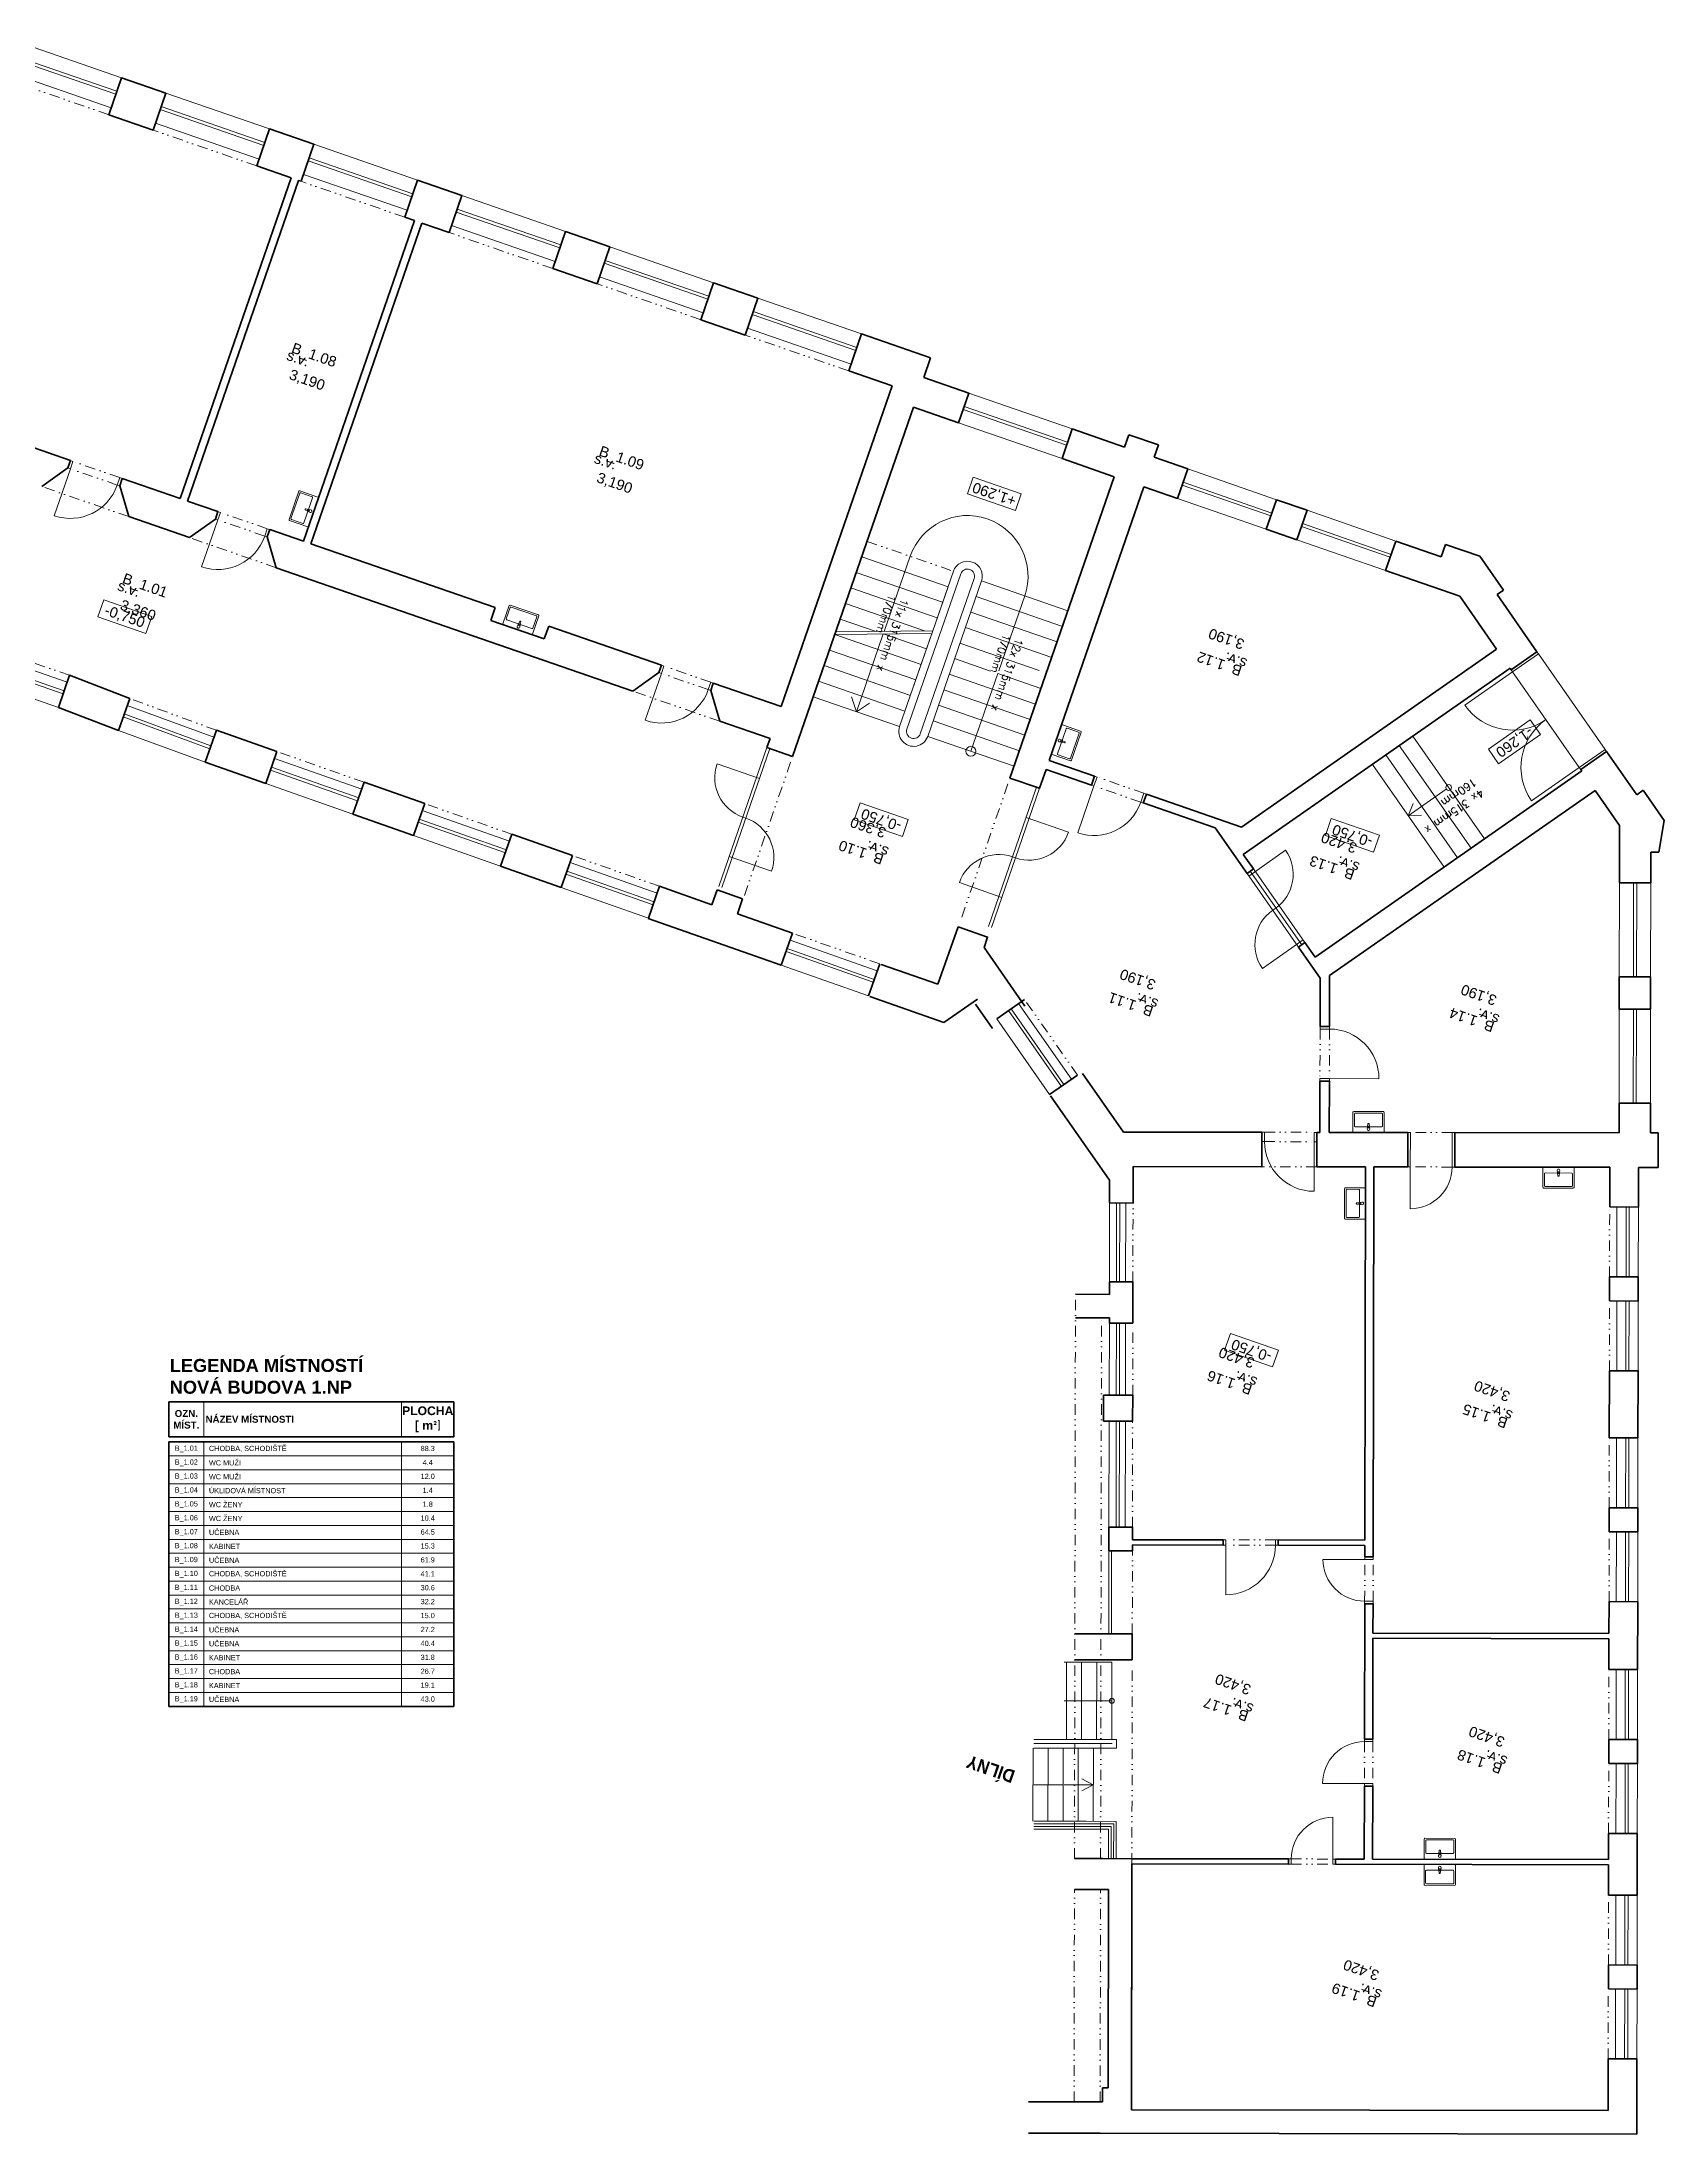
# Model space of a CAD drawing. Header units: millimetres. Extents: x 89194 to 559352, y -753138 to -204019.
# Drawn here: x 362553 to 393627, y -441238 to -401157 of the extents above; entities that cross this region are included whole.
import ezdxf

# ---------------------------------------------------------------- set-up
doc = ezdxf.new("R2010")
doc.units = ezdxf.units.MM
doc.header["$LTSCALE"] = 400
doc.linetypes.add('DIVIDE', pattern=[1.25, 0.5, -0.25, 0, -0.25, 0, -0.25])
doc.linetypes.add('ČÁRKOVANÁ', pattern=[0.75, 0.5, -0.25])
for name, color, linetype, lineweight in [('RG_dveře', 3, 'Continuous', 9), ('RG_koty', 7, 'Continuous', 9), ('RG_okna', 3, 'Continuous', 9), ('RG_popisy', 11, 'Continuous', 9), ('RG_schodiště', 94, 'Continuous', 9), ('RG_tabulky', 7, 'Continuous', 5), ('RG_tabulky tlustá', 7, 'Continuous', 40), ('RG_zařízováky', 4, 'Continuous', 9), ('RG_zdivo stávající', 30, 'Continuous', 50), ('RG_čerch 2', 6, 'DIVIDE', 9)]:
    doc.layers.add(name, color=color, linetype=linetype, lineweight=lineweight)
doc.styles.add('Arial 100', font='Arial.ttf', dxfattribs={"height": 100})
doc.styles.add('Arial 250', font='Arial Bold.ttf', dxfattribs={"height": 250})
doc.styles.add('Arial 350', font='Arial Bold.ttf', dxfattribs={"height": 350})
doc.styles.get("Standard").update_dxf_attribs({"font": 'romans.shx', "height": 100})

# ---------------------------------------------------------------- blocks, each defined once
blk = doc.blocks.new('*U65')
blk.add_line((600, -323), (600, -1273))
for points in [[(-400, -173), (-350, -173), (-350, -323), (-400, -323)], [(650, -173), (600, -173), (600, -323), (650, -323)]]:
    blk.add_lwpolyline(points)
blk.add_arc((600, -323), 950, 180, 270)
at = {"layer": 'RG_zdivo stávající'}
for p, q in [((-400, -173), (-400, -323)), ((650, -173), (650, -323))]:
    blk.add_line(p, q, dxfattribs=at)
at = {"layer": 'RG_čerch 2'}
for p, q in [((-350, -173), (600, -173)), ((-350, -323), (600, -323))]:
    blk.add_line(p, q, dxfattribs=at)
blk = doc.blocks.new('1800_2030_1050')
at = {"layer": 'RG_okna'}
for points in [[(118088, 2964), (119858, 2964)], [(118088, 2689), (119858, 2689)], [(118088, 2629), (119858, 2629)], [(118088, 2454), (119858, 2454)]]:
    blk.add_lwpolyline(points, dxfattribs=at)
at = {"layer": 'RG_zdivo stávající'}
for points in [[(118088, 2314), (118088, 2964)], [(119858, 2964), (119858, 2314)]]:
    blk.add_lwpolyline(points, dxfattribs=at)
at = {"layer": 'RG_čerch 2'}
blk.add_lwpolyline([(118088, 2314), (119858, 2314)], dxfattribs=at)
blk = doc.blocks.new('2100_2070_920')
at = {"layer": 'RG_okna'}
for points in [[(117898, -7976), (119998, -7976)], [(117898, -8251), (119998, -8251)], [(117898, -8311), (119998, -8311)], [(117898, -8586), (119998, -8586)]]:
    blk.add_lwpolyline(points, dxfattribs=at)
at = {"layer": 'RG_zdivo stávající'}
for points in [[(117898, -8586), (117898, -7836)], [(119998, -7836), (119998, -8586)]]:
    blk.add_lwpolyline(points, dxfattribs=at)
at = {"layer": 'RG_čerch 2'}
blk.add_lwpolyline([(117898, -7836), (119998, -7836)], dxfattribs=at)
blk = doc.blocks.new('umyv_16')
at = {"layer": 'RG_zařízováky', "linetype": 'Continuous', "lineweight": 20}
for p, q in [((303632, -112272), (303632, -112842)), ((304017, -112257), (303647, -112257)), ((303692, -112532), (303734, -112536)), ((303734, -112578), (303692, -112582)), ((303732, -112544), (303717, -112544)), ((303717, -112544), (303717, -112571)), ((303717, -112571), (303732, -112571)), ((303742, -112302), (303742, -112812)), ((303743, -112540), (303796, -112546)), ((303796, -112568), (303743, -112575)), ((303987, -112287), (303757, -112287)), ((304002, -112812), (304002, -112302)), ((304032, -112842), (304032, -112272)), ((303647, -112857), (304017, -112857)), ((303757, -112827), (303987, -112827))]:
    blk.add_line(p, q, dxfattribs=at)
at = {"layer": 'RG_zařízováky', "linetype": 'Continuous', "lineweight": 20, "extrusion": (0, 0, -1)}
for centre, major_axis, start_param, end_param in [((303647, -112272), (10.6, 10.6), 3.926991, 5.497787), ((303692, -112557), (17.7, 17.7), 2.356194, 5.497787), ((303732, -112557), (-9.62, 9.62), 0.785398, 3.926991), ((303732, -112557), (-14.9, 14.9), 0.875625, 1.35736), ((303732, -112557), (-14.9, 14.9), 3.355029, 3.836764), ((303757, -112302), (10.6, 10.6), 3.926991, 5.497787), ((303732, -112557), (-14.9, 14.9), 1.35736, 3.355029), ((303795, -112557), (-7.91, 7.91), 0.909996, 3.802393), ((303987, -112302), (-10.6, 10.6), 0.785398, 2.356194), ((304017, -112272), (-10.6, 10.6), 0.785398, 2.356194), ((303647, -112842), (-10.6, 10.6), 3.926991, 5.497787), ((303757, -112812), (-10.6, 10.6), 3.926991, 5.497787), ((303987, -112812), (10.6, 10.6), 0.785398, 2.356194), ((304017, -112842), (10.6, 10.6), 0.785398, 2.356194)]:
    blk.add_ellipse(centre, major_axis=major_axis, ratio=1, start_param=start_param, end_param=end_param, dxfattribs=at)
blk = doc.blocks.new('*U60')
blk.add_line((600, -323), (600, -1273))
for points in [[(-400, -143), (-350, -143), (-350, -323), (-400, -323)], [(650, -143), (600, -143), (600, -323), (650, -323)]]:
    blk.add_lwpolyline(points)
blk.add_arc((600, -323), 950, 180, 270)
at = {"layer": 'RG_zdivo stávající'}
for p, q in [((-400, -143), (-400, -323)), ((650, -143), (650, -323))]:
    blk.add_line(p, q, dxfattribs=at)
at = {"layer": 'RG_čerch 2'}
for p, q in [((-350, -143), (600, -143)), ((-350, -323), (600, -323))]:
    blk.add_line(p, q, dxfattribs=at)
blk = doc.blocks.new('*U55')
blk.add_line((-350, -143), (-350, 807))
for points in [[(-400, -323), (-350, -323), (-350, -143), (-400, -143)], [(650, -323), (600, -323), (600, -143), (650, -143)]]:
    blk.add_lwpolyline(points)
blk.add_arc((-350, -143), 950, 0, 90)
at = {"layer": 'RG_zdivo stávající'}
for p, q in [((-400, -323), (-400, -143)), ((650, -323), (650, -143))]:
    blk.add_line(p, q, dxfattribs=at)
at = {"layer": 'RG_čerch 2'}
for p, q in [((600, -143), (-350, -143)), ((600, -323), (-350, -323))]:
    blk.add_line(p, q, dxfattribs=at)
blk = doc.blocks.new('*U56')
blk.add_line((600, -143), (600, 807))
for points in [[(-400, -323), (-350, -323), (-350, -143), (-400, -143)], [(650, -323), (600, -323), (600, -143), (650, -143)]]:
    blk.add_lwpolyline(points)
blk.add_arc((600, -143), 950, 90, 180)
at = {"layer": 'RG_zdivo stávající'}
for p, q in [((-400, -323), (-400, -143)), ((650, -323), (650, -143))]:
    blk.add_line(p, q, dxfattribs=at)
at = {"layer": 'RG_čerch 2'}
for p, q in [((-350, -143), (600, -143)), ((-350, -323), (600, -323))]:
    blk.add_line(p, q, dxfattribs=at)
blk = doc.blocks.new('*U57')
blk.add_line((-350, -143), (-350, 807))
for points in [[(-400, -243), (-350, -243), (-350, -143), (-400, -143)], [(650, -243), (600, -243), (600, -143), (650, -143)]]:
    blk.add_lwpolyline(points)
blk.add_arc((-350, -143), 950, 0, 90)
at = {"layer": 'RG_zdivo stávající'}
for p, q in [((-400, -243), (-400, -143)), ((650, -243), (650, -143))]:
    blk.add_line(p, q, dxfattribs=at)
at = {"layer": 'RG_čerch 2'}
for p, q in [((600, -143), (-350, -143)), ((600, -243), (-350, -243))]:
    blk.add_line(p, q, dxfattribs=at)
blk = doc.blocks.new('*U58')
blk.add_line((-200, -143), (-200, 657))
for points in [[(-250, -803), (-200, -803), (-200, -143), (-250, -143)], [(650, -803), (600, -803), (600, -143), (650, -143)]]:
    blk.add_lwpolyline(points)
blk.add_arc((-200, -143), 800, 0, 90)
at = {"layer": 'RG_zdivo stávající'}
for p, q in [((-250, -803), (-250, -143)), ((650, -803), (650, -143))]:
    blk.add_line(p, q, dxfattribs=at)
at = {"layer": 'RG_čerch 2'}
for p, q in [((600, -143), (-200, -143)), ((600, -803), (-200, -803))]:
    blk.add_line(p, q, dxfattribs=at)
blk = doc.blocks.new('*U59')
blk.add_line((600, -303), (600, -1103))
for points in [[(-250, -143), (-200, -143), (-200, -303), (-250, -303)], [(650, -143), (600, -143), (600, -303), (650, -303)]]:
    blk.add_lwpolyline(points)
blk.add_arc((600, -303), 800, 180, 270)
at = {"layer": 'RG_zdivo stávající'}
for p, q in [((-250, -143), (-250, -303)), ((650, -143), (650, -303))]:
    blk.add_line(p, q, dxfattribs=at)
at = {"layer": 'RG_čerch 2'}
for p, q in [((-200, -143), (600, -143)), ((-200, -303), (600, -303))]:
    blk.add_line(p, q, dxfattribs=at)
blk = doc.blocks.new('*U53')
blk.add_line((-200, -303), (-200, -1103))
for points in [[(-250, -143), (-200, -143), (-200, -303), (-250, -303)], [(650, -143), (600, -143), (600, -303), (650, -303)]]:
    blk.add_lwpolyline(points)
blk.add_arc((-200, -303), 800, 270, 0)
at = {"layer": 'RG_zdivo stávající'}
for p, q in [((-250, -143), (-250, -303)), ((650, -143), (650, -303))]:
    blk.add_line(p, q, dxfattribs=at)
at = {"layer": 'RG_čerch 2'}
for p, q in [((600, -143), (-200, -143)), ((600, -303), (-200, -303))]:
    blk.add_line(p, q, dxfattribs=at)
blk = doc.blocks.new('*U54')
blk.add_line((450, -243), (450, -1043))
for points in [[(-400, -143), (-350, -143), (-350, -243), (-400, -243)], [(500, -143), (450, -143), (450, -243), (500, -243)]]:
    blk.add_lwpolyline(points)
blk.add_arc((450, -243), 800, 180, 270)
at = {"layer": 'RG_zdivo stávající'}
for p, q in [((-400, -143), (-400, -243)), ((500, -143), (500, -243))]:
    blk.add_line(p, q, dxfattribs=at)
at = {"layer": 'RG_čerch 2'}
for p, q in [((-350, -143), (450, -143)), ((-350, -243), (450, -243))]:
    blk.add_line(p, q, dxfattribs=at)

msp = doc.modelspace()

# ---------------------------------------------------------------- linework, layer by layer
at = {"layer": 'RG_dveře', "ltscale": 0.1}
for points in [[(375519.1, -417340), (376441.8, -414675.2)], [(375575.8, -417359.7), (376498.5, -414694.9)], [(380684.1, -418101.9), (381606.8, -415437.1)], [(380740.8, -418121.5), (381663.5, -415456.8)]]:
    msp.add_lwpolyline(points, dxfattribs=at)
at = {"layer": 'RG_koty'}
for points in [[(381314.3, -409813.4), (380392.6, -409494.3), (380280.4, -409818.3), (381202.1, -410137.5)], [(363625.4, -412171.5), (364547.1, -412490.7), (364659.3, -412166.7), (363737.6, -411847.5)], [(391059.9, -414146.2), (390260, -414704.3), (390456.2, -414985.5), (391256.1, -414427.4)], [(379148, -416053.1), (378226.3, -415733.9), (378114.1, -416057.9), (379035.8, -416377.1)], [(388173.3, -416354.8), (387251.6, -416035.7), (387139.4, -416359.7), (388061.1, -416678.8)], [(386239.9, -426217.5), (385318.2, -425898.4), (385206, -426222.4), (386127.7, -426541.6)]]:
    msp.add_lwpolyline(points, close=True, dxfattribs=at)
at = {"layer": 'RG_okna'}
for p, q in [((390724.4, -413226.9), (389810, -413864.9)), ((392000.4, -415055.8), (391085.9, -415693.8))]:
    msp.add_line(p, q, dxfattribs=at)
for points in [[(382290.4, -408573), (380305.9, -407885.9)], [(382182.4, -408884.8), (380198, -408197.7)], [(382202, -408828.1), (380217.6, -408141)], [(382094, -409139.9), (380109.6, -408452.8)], [(386114.1, -410182.7), (384413.2, -409593.7)], [(386202.5, -409927.5), (384501.6, -409338.6)], [(386006.2, -410494.5), (384305.2, -409905.6)], [(386094.5, -410239.4), (384393.6, -409650.4)], [(388400.9, -410974.5), (386700, -410385.5)], [(388489.3, -410719.3), (386788.4, -410130.4)], [(388293, -411286.3), (386592, -410697.4)], [(388381.3, -411031.2), (386680.4, -410442.2)], [(391190.5, -412840.8), (391219.1, -412881.8), (390724.4, -413226.9), (390695.8, -413185.9)], [(392000.4, -415055.8), (390724.4, -413226.9)], [(391219.1, -412881.8), (392495, -414710.7)], [(365850.5, -414476.5), (364190.2, -413867.9)], [(365681.1, -414957.6), (364020.8, -414348.9)], [(365772.5, -414698.2), (364112.2, -414089.5)], [(365792.4, -414641.6), (364132.1, -414032.9)], [(392523.7, -414751.7), (392495, -414710.7), (392000.4, -415055.8), (392029, -415096.8)], [(376298.9, -415271.3), (375486.3, -414989.9)], [(375980.5, -416007.6), (376037.2, -416027.3)], [(381407.2, -416013.6), (382219.9, -416294.9)], [(375718.7, -416763.6), (376531.4, -417045)], [(381202.2, -416789.2), (381145.5, -416769.5)], [(385671.6, -417136.3), (386376.4, -416643.5)], [(386622.8, -418496.8), (385637.2, -417087.1)], [(386684.3, -418453.8), (385698.7, -417044.2)], [(385760.1, -417001.2), (386745.7, -418410.8)], [(380940.4, -417545.1), (380127.8, -417263.7)], [(392768.7, -419066.5), (392771.8, -417266.5)], [(393038.7, -419067), (393041.8, -417267)], [(393098.7, -419067.1), (393101.8, -417267.1)], [(393368.7, -419067.6), (393371.8, -417267.6)], [(386179.2, -417757.6), (386130, -417792)], [(386711.4, -418361.6), (385932.8, -418906)], [(392764.6, -421486.5), (392767.7, -419686.5)], [(393034.6, -421487), (393037.7, -419687)], [(393094.6, -421487.1), (393097.7, -419687.1)], [(393364.6, -421487.5), (393367.7, -419687.6)], [(383001.6, -424910.3), (383004.2, -423400.3)], [(383137.2, -424910.5), (383139.8, -423400.5)], [(383197.2, -424910.6), (383199.8, -423400.6)], [(383311.6, -424910.8), (383314.2, -423400.8)], [(392721.8, -424817), (392724.1, -423477)], [(392896.8, -424817.3), (392899.1, -423477.3)], [(392956.8, -424817.4), (392959.1, -423477.4)], [(393131.8, -424817.7), (393134.1, -423477.7)], [(392718.7, -426617), (392721, -425277)], [(392893.7, -426617.3), (392896, -425277.3)], [(392953.7, -426617.4), (392956, -425277.4)], [(393128.7, -426617.7), (393131, -425277.7)], [(382997.9, -427080.3), (383000.3, -425700.3)], [(383133.5, -427080.5), (383135.8, -425700.5)], [(383193.5, -427080.6), (383195.8, -425700.6)], [(383307.9, -427080.8), (383310.3, -425700.8)], [(382993.6, -429610.3), (382997.1, -427580.3)], [(383129.1, -429610.5), (383132.6, -427580.5)], [(383189.1, -429610.6), (383192.6, -427580.6)], [(383303.6, -429610.8), (383307.1, -427580.8)], [(392714.2, -429236.9), (392716.5, -427896.9)], [(392889.2, -429237.2), (392891.5, -427897.3)], [(392949.2, -429237.4), (392951.5, -427897.4)], [(393124.2, -429237.7), (393126.5, -427897.7)], [(392711.1, -431036.9), (392713.4, -429696.9)], [(392886.1, -431037.2), (392888.4, -429697.2)], [(392946.1, -431037.3), (392948.4, -429697.4)], [(393121.1, -431037.6), (393123.4, -429697.7)], [(392706.6, -433676.9), (392708.9, -432336.9)], [(392881.6, -433677.2), (392883.9, -432337.2)], [(392941.6, -433677.3), (392943.9, -432337.3)], [(393116.6, -433677.6), (393118.9, -432337.6)], [(392703.5, -435476.9), (392705.8, -434136.9)], [(392878.5, -435477.2), (392880.8, -434137.2)], [(392938.5, -435477.3), (392940.8, -434137.3)], [(393113.5, -435477.6), (393115.8, -434137.6)], [(392699.2, -437996.9), (392701.5, -436656.9)], [(392874.2, -437997.2), (392876.5, -436657.2)], [(392934.2, -437997.3), (392936.5, -436657.3)], [(393109.2, -437997.6), (393111.5, -436657.6)], [(392696.1, -439796.9), (392698.4, -438456.9)], [(392871.1, -439797.2), (392873.4, -438457.2)], [(392931.1, -439797.3), (392933.4, -438457.3)], [(393106.1, -439797.6), (393108.4, -438457.6)]]:
    msp.add_lwpolyline(points, dxfattribs=at)
for centre, radius, start, end in [((390724.4, -413226.9), 1115, 214.90161, 304.90161), ((392000.4, -415055.8), 1115, 124.90157, 214.90157), ((376242.2, -415251.7), 800, 160.90159, 250.90159), ((375775.4, -416783.2), 800, 340.90159, 70.90159), ((381463.9, -416033.2), 800, 250.90159, 340.90159), ((380883.7, -417525.5), 800, 70.90159, 160.90159), ((385720.8, -417101.9), 800, 304.9607, 34.9607), ((386588.4, -418447.6), 800, 124.9607, 214.9607)]:
    msp.add_arc(centre, radius, start, end, dxfattribs=at)
at = {"layer": 'RG_schodiště'}
for p, q in [((378155.9, -413988.3), (378059.9, -413705.4)), ((378155.9, -413988.3), (378406.4, -413825.4)), ((388296.4, -414817.2), (389669.6, -416785.5)), ((388554.7, -414637), (389927.9, -416605.3)), ((388813.1, -414456.8), (390186.3, -416425.1)), ((388038, -414997.5), (389411.2, -416965.8)), ((389454.7, -415472.3), (388724.6, -415981.6)), ((388724.6, -415981.6), (388823, -415747.1)), ((388724.6, -415981.6), (388978.7, -415970.3)), ((382990.1, -431653.5), (382992.8, -430060.3)), ((383040.1, -431653.6), (383042.8, -430060.3)), ((383047.9, -432196.6), (382136.1, -432195.1)), ((382178.3, -433677.9), (382180.8, -432195.1)), ((382467.3, -433678.4), (382469.9, -432195.6)), ((382756.3, -433678.9), (382758.9, -432196.1)), ((383045.3, -433679.4), (383047.9, -432196.6)), ((383046.6, -432938), (382134.9, -432936.4)), ((381536.3, -435243.1), (381538.7, -433843.1)), ((381555.3, -433843.1), (382558.3, -433844.8)), ((382475.9, -433753.5), (381555.5, -433751.9)), ((381555.6, -433676.8), (382558.6, -433678.5)), ((381825.3, -435243.6), (381827.7, -433843.6)), ((382114.3, -435244.1), (382116.7, -433844.1)), ((382114.3, -435244.1), (382116.7, -433844.1)), ((382133.3, -433844.1), (383136.3, -433845.8)), ((383053.9, -433754.5), (382133.5, -433752.9)), ((382133.6, -433677.8), (383136.6, -433679.5)), ((382403.3, -435244.6), (382405.7, -433844.6)), ((382692.3, -435245.1), (382694.7, -433845.1)), ((383136.3, -433845.8), (383136.6, -433679.5)), ((382693.5, -434545.1), (382473, -434429.3)), ((381554.1, -434543.1), (382115.5, -434544.1)), ((382132.1, -434544.1), (382693.5, -434545.1)), ((382693.5, -434545.1), (382472.6, -434660)), ((381552.9, -435243.1), (382555.9, -435244.8)), ((382130.9, -435244.1), (383133.9, -435245.8)), ((383132.7, -435960.5), (383133.9, -435245.8)), ((382405.6, -435394.6), (381552.6, -435393.1)), ((382455.7, -435344.7), (381552.7, -435343.1)), ((382505.8, -435294.7), (381552.8, -435293.1)), ((383033.7, -435345.6), (382130.7, -435344.1)), ((382983.6, -435395.6), (382130.7, -435394.1)), ((383083.8, -435295.7), (382130.8, -435294.1)), ((382982.7, -435960.2), (382983.6, -435395.6)), ((383032.7, -435960.3), (383033.7, -435345.6)), ((383082.7, -435960.4), (383083.8, -435295.7))]:
    msp.add_line(p, q, dxfattribs=at)
for points in [[(380881, -413208.8), (381378.9, -411770.7, 1), (379186.6, -411011.7), (378688.7, -412449.8)], [(379601.2, -412488.6), (378982.8, -414274.6, 1), (379521.4, -414461.1), (380552.1, -411484.5, 1), (380013.4, -411298), (379618.6, -412438.4)]]:
    msp.add_lwpolyline(points, format="xyb", dxfattribs=at)
msp.add_lwpolyline([(378982.8, -414274.6), (377329.1, -413702), (378256.7, -411023), (379910.4, -411595.6)], close=True, dxfattribs=at)
for points in [[(378256.7, -411023), (379910.4, -411595.6)], [(378050.6, -411618.4), (379704.2, -412190.9)], [(378153.6, -411320.7), (379807.3, -411893.3)], [(380552.1, -411484.5), (382205.7, -412057)], [(377947.5, -411916), (379461.7, -412440.3)], [(380449, -411782.1), (382102.7, -412354.7)], [(377844.4, -412213.7), (378531.8, -412451.7)], [(380242.9, -412377.4), (381896.5, -412950)], [(380345.9, -412079.8), (381999.6, -412652.4)], [(377638.3, -412809), (379292, -413381.6)], [(379601.2, -412488.6), (377741.4, -412511.3)], [(377741.4, -412511.3), (379395, -413083.9)], [(379618.6, -412438.4), (377758.7, -412461.1)], [(378671.3, -412500), (378155.9, -413988.3)], [(378671.3, -412500), (379498.1, -412786.3)], [(380139.8, -412675.1), (381654, -413199.4)], [(377535.2, -413106.7), (379188.9, -413679.3)], [(380036.7, -412972.8), (380724.1, -413210.8)], [(377432.2, -413404.3), (379085.8, -413976.9)], [(379830.6, -413568.1), (381484.3, -414140.7)], [(379933.7, -413270.4), (381587.3, -413843)], [(380348.2, -414747.4), (380863.6, -413259.1)], [(380863.6, -413259.1), (381690.4, -413545.3)], [(379727.5, -413865.7), (381381.2, -414438.3)], [(379624.5, -414163.4), (381278.1, -414736)], [(379521.4, -414461.1), (381175.1, -415033.7)]]:
    msp.add_lwpolyline(points, dxfattribs=at)
msp.add_lwpolyline([(380410.3, -411435.4, 1), (380155.2, -411347), (379124.5, -414323.7, 1), (379379.7, -414412)], format="xyb", close=True, dxfattribs=at)
for centre, radius in [((380348.2, -414747.4), 94.7), ((389499.7, -415440.9), 54.9), ((383046.6, -432938), 47.1)]:
    msp.add_circle(centre, radius, dxfattribs=at)
at = {"layer": 'RG_tabulky'}
for p, q in [((365653.4, -427211.2), (365653.4, -427877.8)), ((369444.5, -427211.2), (369444.5, -427877.8)), ((365653.4, -427977.8), (365653.4, -433044)), ((369444.5, -427977.8), (369444.5, -433044)), ((364986.8, -428244.4), (370444.5, -428244.4)), ((364986.8, -428511.1), (370444.5, -428511.1)), ((364986.8, -428777.7), (370444.5, -428777.7)), ((364986.8, -429044.4), (370444.5, -429044.4)), ((364986.8, -429311), (370444.5, -429311)), ((364986.8, -429577.6), (370444.5, -429577.6)), ((364986.8, -429844.3), (370444.5, -429844.3)), ((364986.8, -430110.9), (370444.5, -430110.9)), ((364986.8, -430377.6), (370444.5, -430377.6)), ((364986.8, -430644.2), (370444.5, -430644.2)), ((364986.8, -430910.8), (370444.5, -430910.8)), ((364986.8, -431177.5), (370444.5, -431177.5)), ((364986.8, -431444.1), (370444.5, -431444.1)), ((364986.8, -431710.8), (370444.5, -431710.8)), ((364986.8, -431977.4), (370444.5, -431977.4)), ((364986.8, -432244), (370444.5, -432244)), ((364986.8, -432510.7), (370444.5, -432510.7)), ((364986.8, -432777.3), (370444.5, -432777.3))]:
    msp.add_line(p, q, dxfattribs=at)
at = {"layer": 'RG_tabulky tlustá'}
for p, q in [((364986.8, -427211.2), (364986.8, -427877.8)), ((364986.8, -427211.2), (370444.5, -427211.2)), ((364986.8, -427877.8), (370444.5, -427877.8)), ((364986.8, -427977.8), (364986.8, -433044)), ((364986.8, -427977.8), (370444.5, -427977.8)), ((364986.8, -433044), (370444.5, -433044))]:
    msp.add_line(p, q, dxfattribs=at)
for points in [[(370444.5, -427877.8), (370444.5, -427211.2)], [(370444.5, -427977.8), (370444.5, -433044)]]:
    msp.add_lwpolyline(points, dxfattribs=at)
at = {"layer": 'RG_zdivo stávající'}
for p, q in [((364079.6, -401844.2), (364930.1, -402138.7)), ((363834.2, -402552.9), (364684.7, -402847.4)), ((366914.5, -402825.8), (367764.9, -403120.2)), ((366669.1, -403534.5), (367330.5, -403763.5)), ((367330.5, -403763.5), (365203.8, -409905.7)), ((367472.3, -403812.6), (365345.5, -409954.8)), ((367472.3, -403812.6), (367519.5, -403828.9)), ((369749.3, -403807.3), (370599.8, -404101.8)), ((369692.9, -404581.5), (367566.2, -410723.7)), ((369834.7, -404630.6), (367707.9, -410772.8)), ((369503.9, -404516.1), (369692.9, -404581.5)), ((369834.7, -404630.6), (370354.4, -404810.5)), ((372584.2, -404788.9), (373434.7, -405083.4)), ((372338.8, -405497.6), (373189.3, -405792.1)), ((375419.1, -405770.5), (376269.6, -406065)), ((375173.7, -406479.2), (376024.2, -406773.7)), ((378254, -406752.1), (379576.9, -407210.1)), ((379576.9, -407210.1), (379446, -407588.1)), ((378008.6, -407460.8), (378840.1, -407748.7)), ((379446, -407588.1), (380305.9, -407885.9)), ((378840.1, -407748.7), (376713.4, -413890.9)), ((379249.7, -408155.1), (376933.2, -414845.4)), ((379249.7, -408155.1), (380109.6, -408452.8)), ((361538.3, -408636.6), (363101.3, -409177.7)), ((382290.4, -408573), (383292, -408919.8)), ((383373.8, -408683.5), (383292, -408919.8)), ((383373.8, -408683.5), (383940.8, -408879.9)), ((382094, -409139.9), (383095.7, -409486.8)), ((383940.8, -408879.9), (383859, -409116.1)), ((383859, -409116.1), (384501.6, -409338.6)), ((363052.2, -409319.5), (362553.1, -409675.8)), ((364093.5, -409521.3), (365203.8, -409905.7)), ((383095.7, -409486.8), (381096.6, -415260.4)), ((364044.4, -409663), (364216.3, -410251.7)), ((365345.5, -409954.8), (365926.7, -410156)), ((383662.7, -409683.1), (381848.4, -414922.9)), ((383662.7, -409683.1), (384305.2, -409905.6)), ((386202.5, -409927.5), (386788.4, -410130.4)), ((364216.3, -410251.7), (365378.6, -410654.1)), ((365877.6, -410297.8), (365378.6, -410654.1)), ((366869.8, -410641.3), (367041.7, -411230)), ((366918.9, -410499.6), (367566.2, -410723.7)), ((367707.9, -410772.8), (371238.5, -411995.2)), ((386006.2, -410494.5), (386592, -410697.4)), ((388489.3, -410719.3), (389356.6, -411019.6)), ((389438.4, -410783.4), (389356.6, -411019.6)), ((389438.4, -410783.4), (390097.2, -411011.5)), ((390097.2, -411011.5), (390549.4, -411659.7)), ((367041.7, -411230), (373873.7, -413595.6)), ((388293, -411286.3), (389711.8, -411777.6)), ((371238.5, -411995.2), (371153, -412242)), ((389711.8, -411777.6), (390417.3, -412788.9)), ((390549.4, -411659.7), (390426.4, -411745.5)), ((390426.4, -411745.5), (391190.5, -412840.8)), ((372175.7, -412596.1), (371153, -412242)), ((372261.2, -412349.4), (372175.7, -412596.1)), ((372261.2, -412349.4), (374421.9, -413097.5)), ((390417.3, -412788.9), (385530.8, -416197.9)), ((390674.8, -413157.9), (385565.3, -416722.5)), ((391190.5, -412840.8), (390695.8, -413185.9)), ((363085.2, -413292), (364236.7, -413735.8)), ((374372.8, -413239.2), (373873.7, -413595.6)), ((375365, -413582.8), (375536.9, -414171.4)), ((375414.1, -413441), (376713.4, -413890.9)), ((362872.6, -413906.2), (364020.8, -414348.9)), ((365897, -414344.5), (367057.2, -414753.1)), ((375536.9, -414171.4), (376500.7, -414505.2)), ((376500.7, -414505.2), (376441.8, -414675.2)), ((392523.7, -414751.7), (392029, -415096.8)), ((392523.7, -414751.7), (393101.4, -415579.9)), ((365681.1, -414957.6), (366841.3, -415366.2)), ((381789.5, -415093), (381663.5, -415456.8)), ((381789.5, -415093), (382658.9, -415394)), ((381848.4, -414922.9), (382717.8, -415223.9)), ((392050, -415124.8), (386940.6, -418689.5)), ((392029, -415096.8), (392050, -415124.8)), ((368726.7, -415341.1), (369886.8, -415749.7)), ((392305.5, -415495.3), (387218.8, -419044)), ((392305.5, -415495.3), (392773.7, -416166.5)), ((393224.4, -415494.1), (393101.4, -415579.9)), ((393224.4, -415494.1), (393627.5, -416071.7)), ((368510.7, -415954.2), (369670.9, -416362.7)), ((383651.1, -415737.5), (385026.6, -416213.8)), ((371556.3, -416337.6), (372716.5, -416746.2)), ((385026.6, -416213.8), (385637.2, -417087.1)), ((392773.7, -416166.5), (392771.8, -417266.5)), ((393627.5, -416071.7), (393522.8, -416681.8)), ((385565.3, -416722.5), (385760.1, -417001.2)), ((393372.8, -416681.5), (393371.8, -417267.6)), ((393522.8, -416681.8), (393372.8, -416681.5)), ((371340.4, -416950.7), (372500.5, -417359.3)), ((374385.9, -417334.2), (375385.7, -417686.3)), ((375485.4, -417403.4), (375385.7, -417686.3)), ((375975.9, -417576.1), (375876.2, -417859.1)), ((374170, -417947.3), (376716.7, -418844.2)), ((375876.2, -417859.1), (376932.6, -418231.1)), ((380103.8, -418107.4), (379715.1, -419211)), ((386745.7, -418410.8), (386940.6, -418689.5)), ((378630.4, -418829), (379715.1, -419211.1)), ((380599.9, -418504.8), (381379, -419631.7)), ((386622.8, -418496.8), (387038.7, -419091.6)), ((387038.7, -419091.6), (387037.1, -420017.2)), ((392768.7, -419066.5), (392767.7, -419686.5)), ((392768.7, -419066.5), (392767.7, -419686.5)), ((393368.7, -419067.6), (393367.7, -419687.6)), ((393368.7, -419067.6), (393367.7, -419687.6)), ((378414.5, -419442.1), (379829.3, -419940.4)), ((379829.3, -419940.4), (380472.3, -419496.8)), ((380439.1, -419591.1), (380762.1, -420058.2)), ((382488.6, -420917.9), (383273.6, -422040.7)), ((387215.3, -421067.5), (387213.6, -422047.5)), ((381873.9, -421347.7), (383005, -422965.4)), ((392764.6, -421486.5), (392763.6, -422057)), ((393364.6, -421487.5), (393363.6, -422058.1)), ((385923.6, -422045.3), (383273.6, -422040.7)), ((387033.6, -422047.2), (386973.6, -422047.1)), ((388716.6, -422050.1), (387213.6, -422047.5)), ((392763.6, -422057), (389616.6, -422051.6)), ((393513.6, -422058.3), (393363.6, -422058.1)), ((393513.6, -422058.3), (393512.5, -422718.3)), ((383454.2, -423401), (383455.4, -422701)), ((385922.5, -422705.3), (383455.4, -422701)), ((387905.4, -422708.7), (386972.5, -422707.1)), ((387905.4, -422708.7), (387893.1, -429858.7)), ((388065.4, -422709), (388052.6, -430178.9)), ((388715.4, -422710.1), (388065.4, -422709)), ((392585.4, -422716.7), (389615.4, -422711.6)), ((392585.4, -422716.7), (392584.1, -423476.7)), ((393135.4, -422717.7), (393134.1, -423477.7)), ((393512.5, -422718.3), (393135.4, -422717.7)), ((383004.2, -423400.3), (383005, -422965.4)), ((383004.2, -423400.3), (383454.2, -423401)), ((392581.8, -424816.7), (392581, -425276.7)), ((393131.8, -424817.7), (393131, -425277.7)), ((383001.2, -425150.3), (382351.2, -425149.1)), ((383001.2, -425150.3), (383001.6, -424910.3)), ((383001.6, -424910.3), (383451.6, -424911)), ((383450.3, -425701), (383451.6, -424911)), ((383000.5, -425600.3), (382350.5, -425599.1)), ((383000.3, -425700.3), (383000.5, -425600.3)), ((383450.3, -425701), (383000.3, -425700.3)), ((392578.7, -426616.7), (392576.5, -427896.7)), ((393128.7, -426617.7), (393126.5, -427897.7)), ((382889.5, -427580.1), (382890.3, -427080.1)), ((383447.9, -427081), (382890.3, -427080.1)), ((383447.1, -427581), (383447.9, -427081)), ((383447.1, -427581), (382889.5, -427580.1)), ((392574.2, -429236.7), (392573.4, -429696.7)), ((393124.2, -429237.7), (393123.4, -429697.7)), ((382992.8, -430060.3), (382993.6, -429610.3)), ((383443.6, -429611), (382993.6, -429610.3)), ((383443.2, -429851), (383443.6, -429611)), ((383442.8, -430061), (382992.8, -430060.3)), ((383442.8, -430061), (383443, -429951)), ((385183, -429954), (383443, -429951)), ((387893.1, -429858.7), (386233.1, -429855.8)), ((387893, -429958.7), (387892.6, -430178.7)), ((387891.1, -431078.7), (387886.6, -433668.7)), ((392571.1, -431036.7), (392570.1, -431646.7)), ((393121.1, -431037.6), (393118.9, -432337.6)), ((382340.1, -431652.4), (382882.5, -431653.3)), ((383440.1, -431654.3), (382882.5, -431653.3)), ((383439.2, -432154.3), (383440.1, -431654.3)), ((392570.1, -431646.7), (388050.1, -431638.9)), ((392569.9, -431746.7), (388049.9, -431738.9)), ((392569.9, -431746.7), (392568.9, -432336.7)), ((382881.6, -432153.3), (382339.2, -432152.4)), ((383439.2, -432154.3), (382881.6, -432153.3)), ((392566.6, -433676.7), (392565.8, -434136.7)), ((393116.6, -433677.6), (393115.8, -434137.6)), ((387885.1, -434568.7), (387882.7, -435968.7)), ((388045.1, -434568.9), (388042.7, -435968.9)), ((392563.5, -435476.7), (392562.6, -435976.7)), ((393113.5, -435477.6), (393111.5, -436657.6)), ((382332.7, -435959.1), (382875.1, -435960.1)), ((383432.7, -435961), (382875.1, -435960.1)), ((383424.4, -440771), (383432.5, -436061)), ((383431.6, -436554.3), (383432.5, -436061)), ((386432.7, -435966.2), (383432.7, -435961)), ((392562.5, -436076.7), (387332.5, -436067.7)), ((387882.7, -435968.7), (387332.7, -435967.7)), ((392562.6, -435976.7), (388042.7, -435968.9)), ((392562.2, -436236.7), (392561.5, -436656.7)), ((392562.5, -436076.7), (392562, -436369.9)), ((382874.1, -436553.3), (382331.6, -436552.4)), ((382981.6, -436553.5), (382874.1, -436553.3)), ((382975.1, -440353.5), (382981.6, -436553.5)), ((392559.2, -437996.7), (392558.4, -438456.7)), ((393109.2, -437997.6), (393108.4, -438457.6)), ((383427.9, -438704.3), (383428.7, -438254.3)), ((392556.1, -439796.7), (392554.4, -440786.7)), ((393106.1, -439797.6), (393103.6, -441237.6)), ((382867.1, -440620.1), (382867.5, -440353.3)), ((382975.1, -440353.5), (382867.5, -440353.3)), ((382867.1, -440620.1), (381452.8, -440617.6)), ((392554.4, -440786.7), (383424.4, -440771)), ((382823.6, -441220), (381451.7, -441217.6)), ((393103.6, -441237.6), (382823.6, -441220))]:
    msp.add_line(p, q, dxfattribs=at)
at = {"layer": 'RG_zdivo stávající', "linetype": 'ČÁRKOVANÁ', "ltscale": 0.7}
msp.add_line((383428.7, -438254.3), (383431.6, -436554.3), dxfattribs=at)
at = {"layer": 'RG_zdivo stávající'}
for points in [[(380109.6, -408452.8), (380305.9, -407885.9)], [(382290.4, -408573), (382094, -409139.9)], [(384305.2, -409905.6), (384501.6, -409338.6)], [(386202.5, -409927.5), (386006.2, -410494.5)], [(386592, -410697.4), (386788.4, -410130.4)], [(388489.3, -410719.3), (388293, -411286.3)], [(390674.8, -413157.9), (390695.8, -413185.9)], [(364020.8, -414348.9), (364236.7, -413735.8)], [(365897, -414344.5), (365681.1, -414957.6)], [(376933.2, -414845.4), (376441.8, -414675.2)], [(381096.6, -415260.4), (381663.5, -415456.8)], [(383710, -415567.4), (385530.8, -416197.9)], [(385637.2, -417087.1), (385760.1, -417001.2)], [(375975.9, -417576.1), (375485.4, -417403.4)], [(392771.8, -417266.5), (393371.8, -417267.6)], [(380103.8, -418107.4), (380669.7, -418306.8), (380599.9, -418504.8)], [(380103.8, -418107.4), (380669.7, -418306.8)], [(386622.8, -418496.8), (386745.7, -418410.8)], [(387217.1, -420017.5), (387218.8, -419044)], [(393368.7, -419067.6), (392768.7, -419066.5)], [(392767.7, -419686.5), (393367.7, -419687.6)], [(387035.3, -421067.2), (387033.6, -422047.2)], [(393364.6, -421487.5), (392764.6, -421486.5)], [(385923.6, -422045.3), (385922.5, -422705.3)], [(386973.6, -422047.1), (386972.5, -422707.1)], [(383004.2, -423400.3), (383454.2, -423401)], [(392584.1, -423476.7), (393134.1, -423477.7)], [(393131.8, -424817.7), (392581.8, -424816.7)], [(383451.6, -424911), (383001.6, -424910.3)], [(392581, -425276.7), (393131, -425277.7)], [(393128.7, -426617.7), (392578.7, -426616.7)], [(392576.5, -427896.7), (393126.5, -427897.7)], [(393124.2, -429237.7), (392574.2, -429236.7)], [(385183.2, -429854), (383443.2, -429851)], [(386233, -429955.8), (387893, -429958.7)], [(392573.4, -429696.7), (393123.4, -429697.7)], [(388051.1, -431078.9), (388050.1, -431638.9)], [(393121.1, -431037.6), (392571.1, -431036.7)], [(388046.6, -433668.9), (388049.9, -431738.9)], [(392568.9, -432336.7), (393118.9, -432337.6)], [(393116.6, -433677.6), (392566.6, -433676.7)], [(392565.8, -434136.7), (393115.8, -434137.6)], [(393113.5, -435477.6), (392563.5, -435476.7)], [(386432.5, -436066.2), (383432.5, -436061)], [(392561.5, -436656.7), (393111.5, -436657.6)], [(393109.2, -437997.6), (392559.2, -437996.7)], [(392558.4, -438456.7), (393108.4, -438457.6)], [(393106.1, -439797.6), (392556.1, -439796.7)]]:
    msp.add_lwpolyline(points, dxfattribs=at)
at = {"layer": 'RG_čerch 2'}
for p, q in [((364216.3, -410251.7), (362553.1, -409675.8)), ((367041.7, -411230), (365378.6, -410654.1)), ((375536.9, -414171.4), (373873.7, -413595.6)), ((382332.7, -435959.1), (382351.2, -425149.1)), ((382832.7, -435960), (382850.5, -425600)), ((383440.1, -431654.3), (383442.8, -430061)), ((383432.5, -436054.3), (383439.2, -432154.3)), ((382324.7, -440619.1), (382331.6, -436552.4)), ((382824.7, -440620), (382831.6, -436553.2))]:
    msp.add_line(p, q, dxfattribs=at)
for points in [[(378359.8, -410725.4), (380013.4, -411298)], [(365897, -414344.5), (364236.7, -413735.8)], [(376010.5, -417510.2), (376933.2, -414845.4)], [(380173.9, -417925.2), (381096.6, -415260.4)], [(386972.5, -422707.1), (385922.5, -422705.3)], [(389815.4, -422712), (389615.4, -422711.6)], [(383451.6, -424911), (383454.2, -423401)], [(392581.8, -424816.7), (392584.1, -423476.7)], [(392578.7, -426616.7), (392581, -425276.7)], [(383447.9, -427081), (383450.3, -425701)], [(383443.6, -429611), (383447.1, -427581)], [(392574.2, -429236.7), (392576.5, -427896.7)], [(392571.1, -431036.7), (392573.4, -429696.7)], [(392566.6, -433676.7), (392568.9, -432336.7)], [(392563.5, -435476.7), (392565.8, -434136.7)], [(392559.2, -437996.7), (392561.5, -436656.7)], [(392556.1, -439796.7), (392558.4, -438456.7)]]:
    msp.add_lwpolyline(points, dxfattribs=at)

# ---------------------------------------------------------------- block references
at = {"layer": 'RG_dveře', "ltscale": 0.1, "xscale": -1}
for name, p, rotation in [('*U65', (363772, -409227.3), 340.9015884288818), ('*U65', (366597.4, -410205.6), 340.9015884288818), ('*U65', (375092.6, -413147), 340.9015884288818), ('*U60', (383378.6, -415301.8), 340.9015884288818), ('*U55', (387358.6, -420667.7), 269.9015886297124), ('*U56', (386323.1, -422368.6), 179.9015886297123), ('*U58', (388965.2, -422853.1), 179.9015886297123), ('*U57', (385582.7, -430097.3), 179.9015886297123), ('*U59', (388194.1, -430829.2), 269.9015886297124), ('*U53', (388188.1, -434319.2), 269.9015886297124), ('*U54', (386832.2, -436209.5), 179.9015886297123)]:
    msp.add_blockref(name, p, dxfattribs=dict(at, rotation=rotation))
at = {"layer": 'RG_okna'}
for name, p, rotation in [('2100_2070_920', (472679.1, -448532.7), 160.9015884288819), ('2100_2070_920', (475514, -449514.3), 160.9015884288819), ('2100_2070_920', (478348.9, -450495.8), 160.9015884288819), ('2100_2070_920', (481183.8, -451477.4), 160.9015884288819), ('2100_2070_920', (484018.6, -452459), 160.9015884288819), ('2100_2070_920', (486853.5, -453440.6), 160.9015884288819), ('1800_2030_1050', (475430.7, -449742.7), 160.9015884288833), ('1800_2030_1050', (480877.6, -452385.9), 160.5983130338138), ('1800_2030_1050', (483707.3, -453382.4), 160.5983130338138), ('1800_2030_1050', (486536.9, -454379), 160.5983130338138), ('1800_2030_1050', (490753.1, -455863.9), 160.5983130338138), ('1800_2030_1050', (451952.2, -516403.1), 124.9607024229613)]:
    msp.add_blockref(name, p, dxfattribs=dict(at, rotation=rotation))
at = {"layer": 'RG_zařízováky'}
for p, rotation in [((617850.2, -615875.2), 160.9015884288819), ((165956.6, -662510.5), 70.90158842888185), ((131896.4, -208812.4), 340.9015884288818), ((274886.4, -725486.8), 89.90158842888849), ((504681.6, -119277), 269.9015884288885), ((691342.2, -536487.4), 179.9015884288885), ((276251.3, -739409.1), 89.90158842889252)]:
    msp.add_blockref('umyv_16', p, dxfattribs=dict(at, rotation=rotation))
at = {"layer": 'RG_zařízováky', "xscale": -1, "rotation": 89.90158842889895}
msp.add_blockref('umyv_16', (277294.2, -132246.5), dxfattribs=at)

# ---------------------------------------------------------------- texts
at = {"layer": 'RG_koty', "char_height": 200, "width": 12.645, "attachment_point": 5, "style": 'Arial 100'}
for s, insert, rotation in [('\\pxi-3,l4,qc,t4;s.v.^I3,190', (367306.3, -407359.9), 340.90159), ('\\pxi-3,l4,qc,t4;s.v.^I3,190', (373196.6, -409334.6), 340.90159), ('+1,290', (380802.2, -409806.4), 160.90159), ('\\pxi-3,l4,qc,t4;s.v.^I3,360', (364067.8, -411773.8), 340.90159), ('-0,750', (364137.5, -412178.5), 340.90159), ('\\pxi-3,l4,qc,t4;s.v.^I3,190', (385571.7, -412866.5), 160.90159), ('-1,260', (390753.3, -414556.4), 214.90159), ('\\pxi-3,l4,qc,t4;s.v.^I3,360', (378708.9, -416476.8), 160.90159), ('-0,750', (378635.9, -416046.1), 160.90159), ('\\pxi-3,l4,qc,t4;s.v.^I3,420', (387728.3, -416771.9), 160.90159), ('-0,750', (387661.2, -416347.8), 160.90159), ('\\pxi-3,l4,qc,t4;s.v.^I3,190', (383872.2, -419390.8), 160.90159), ('\\pxi-3,l4,qc,t4;s.v.^I3,190', (390405.6, -419686.7), 160.90159), ('-0,750', (385727.8, -426210.5), 160.90159), ('\\pxi-3,l4,qc,t4;s.v.^I3,420', (385766.9, -426634.5), 160.90159), ('\\pxi-3,l4,qc,t4;s.v.^I3,420', (390659.8, -427276.1), 160.90159), ('\\pxi-3,l4,qc,t4;s.v.^I3,420', (385697.1, -432892.7), 160.90159), ('\\pxi-3,l4,qc,t4;s.v.^I3,420', (390557.4, -433895.4), 160.90159), ('\\pxi-3,l4,qc,t4;s.v.^I3,420', (388153.7, -438366.2), 160.90159)]:
    msp.add_mtext(s, dxfattribs=dict(at, insert=insert, rotation=rotation))
at = {"layer": 'RG_popisy', "style": 'Arial 350', "width": 0.9}
msp.add_text('DÍLNY', height=250, rotation=160.90159, dxfattribs=at).set_placement((381213.6, -434281.3))
at = {"layer": 'RG_popisy', "char_height": 200, "attachment_point": 1, "style": 'Arial 250'}
for s, insert, rotation in [('\\pxi-1.25,qc;{\\fArial|b0|i0|c238|p34;B_1.08}', (367619.7, -406995.9), 340.90159), ('\\pxi-1.25,qc;{\\fArial|b0|i0|c238|p34;B_1.09}', (373510, -408970.6), 340.90159), ('\\pxi-1.25,qc;{\\fArial|b0|i0|c238|p34;B_1.01}', (364381.2, -411409.8), 340.90159), ('\\pxi-1.25,qc;{\\fArial|b0|i0|c238|p34;B_1.12}', (385258.3, -413230.4), 160.90159), ('\\pxi-1.25,qc;{\\fArial|b0|i0|c238|p34;B_1.10}', (378395.5, -416840.7), 160.90159), ('\\pxi-1.25,qc;{\\fArial|b0|i0|c238|p34;B_1.13}', (387414.9, -417135.9), 160.90159), ('\\pxi-1.25,qc;{\\fArial|b0|i0|c238|p34;B_1.11}', (383558.8, -419754.7), 160.90159), ('\\pxi-1.25,qc;{\\fArial|b0|i0|c238|p34;B_1.14}', (390092.2, -420050.7), 160.90159), ('\\pxi-1.25,qc;{\\fArial|b0|i0|c238|p34;B_1.16}', (385453.5, -426998.4), 160.90159), ('\\pxi-1.25,qc;{\\fArial|b0|i0|c238|p34;B_1.15}', (390346.4, -427640), 160.90159), ('\\pxi-1.25,qc;{\\fArial|b0|i0|c238|p34;B_1.17}', (385383.7, -433256.7), 160.90159), ('\\pxi-1.25,qc;{\\fArial|b0|i0|c238|p34;B_1.18}', (390244, -434259.3), 160.90159), ('\\pxi-1.25,qc;{\\fArial|b0|i0|c238|p34;B_1.19}', (387840.3, -438730.1), 160.90159)]:
    msp.add_mtext(s, dxfattribs=dict(at, insert=insert, rotation=rotation))
at = {"layer": 'RG_popisy'}
for s, insert, char_height, width, attachment_point, style in [('LEGENDA MÍSTNOSTÍ\\PNOVÁ BUDOVA 1.NP', (365001.7, -427057.7), 250, 5354.618, 7, 'Arial 350'), ('OZN.\\PMÍST.', (365320.1, -427544.5), 133.32, 666.6, 5, 'Arial 250'), ('NÁZEV MÍSTNOSTI', (366536.5, -427544.5), 133.32, 2333.1, 5, 'Arial 250'), ('B_1.01', (365320.1, -428111.1), 99.99, 999.9, 5, 'Arial 100'), ('CHODBA, SCHODIŠTĚ', (365753.4, -428111.1), 99.99, 2233.11, 4, 'Arial 100'), ('88.3 ', (369944.5, -428103.6), 99.99, 999.914, 5, 'Arial 100'), ('B_1.02', (365320.1, -428377.8), 99.99, 999.9, 5, 'Arial 100'), ('WC MUŽI', (365753.4, -428377.8), 99.99, 2233.11, 4, 'Arial 100'), ('4.4 ', (369944.5, -428370.3), 99.99, 999.914, 5, 'Arial 100'), ('B_1.03', (365320.1, -428644.4), 99.99, 999.9, 5, 'Arial 100'), ('B_1.04', (365320.1, -428911), 99.99, 999.9, 5, 'Arial 100'), ('WC MUŽI', (365753.4, -428644.4), 99.99, 2233.11, 4, 'Arial 100'), ('ÚKLIDOVÁ MÍSTNOST', (365753.4, -428911), 99.99, 2677.668, 4, 'Arial 100'), ('12.0 ', (369944.5, -428636.9), 99.99, 999.914, 5, 'Arial 100'), ('1.4 ', (369944.5, -428903.5), 99.99, 999.914, 5, 'Arial 100'), ('B_1.05', (365320.1, -429177.7), 99.99, 999.9, 5, 'Arial 100'), ('WC ŽENY', (365753.4, -429177.7), 99.99, 2233.11, 4, 'Arial 100'), ('1.8 ', (369944.5, -429170.2), 99.99, 999.914, 5, 'Arial 100'), ('B_1.06', (365320.1, -429444.3), 99.99, 999.9, 5, 'Arial 100'), ('B_1.07', (365320.1, -429711), 99.99, 999.9, 5, 'Arial 100'), ('WC ŽENY', (365753.4, -429444.3), 99.99, 2233.11, 4, 'Arial 100'), ('UČEBNA', (365753.4, -429711), 99.99, 2233.11, 4, 'Arial 100'), ('64.5 ', (369944.5, -429703.5), 99.99, 999.914, 5, 'Arial 100'), ('10.4 ', (369944.5, -429436.8), 99.99, 999.914, 5, 'Arial 100'), ('B_1.08', (365320.1, -429977.6), 99.99, 999.9, 5, 'Arial 100'), ('KABINET', (365753.4, -429977.6), 99.99, 2233.11, 4, 'Arial 100'), ('15.3 ', (369944.5, -429970.1), 99.99, 999.914, 5, 'Arial 100'), ('B_1.09', (365320.1, -430244.2), 99.99, 999.9, 5, 'Arial 100'), ('B_1.10', (365320.1, -430510.9), 99.99, 999.9, 5, 'Arial 100'), ('CHODBA, SCHODIŠTĚ', (365753.4, -430510.9), 99.99, 2233.11, 4, 'Arial 100'), ('UČEBNA', (365753.4, -430244.2), 99.99, 2677.668, 4, 'Arial 100'), ('41.1 ', (369944.5, -430503.4), 99.99, 999.914, 5, 'Arial 100'), ('61.9 ', (369944.5, -430236.7), 99.99, 999.914, 5, 'Arial 100'), ('B_1.11', (365320.1, -430777.5), 99.99, 999.9, 5, 'Arial 100'), ('CHODBA', (365753.4, -430777.5), 99.99, 2233.11, 4, 'Arial 100'), ('30.6 ', (369944.5, -430770), 99.99, 999.914, 5, 'Arial 100'), ('B_1.12', (365320.1, -431044.2), 99.99, 999.9, 5, 'Arial 100'), ('B_1.13', (365320.1, -431310.8), 99.99, 999.9, 5, 'Arial 100'), ('CHODBA, SCHODIŠTĚ', (365753.4, -431310.8), 99.99, 2233.11, 4, 'Arial 100'), ('KANCELÁŘ', (365753.4, -431044.2), 99.99, 2233.11, 4, 'Arial 100'), ('32.2 ', (369944.5, -431036.7), 99.99, 999.914, 5, 'Arial 100'), ('15.0 ', (369944.5, -431303.3), 99.99, 999.914, 5, 'Arial 100'), ('B_1.14', (365320.1, -431577.4), 99.99, 999.9, 5, 'Arial 100'), ('UČEBNA', (365753.4, -431577.4), 99.99, 2677.668, 4, 'Arial 100'), ('27.2 ', (369944.5, -431569.9), 99.99, 999.914, 5, 'Arial 100'), ('B_1.15', (365320.1, -431844.1), 99.99, 999.9, 5, 'Arial 100'), ('B_1.16', (365320.1, -432110.7), 99.99, 999.9, 5, 'Arial 100'), ('UČEBNA', (365753.4, -431844.1), 99.99, 2233.11, 4, 'Arial 100'), ('KABINET', (365753.4, -432110.7), 99.99, 2233.11, 4, 'Arial 100'), ('40.4 ', (369944.5, -431836.6), 99.99, 999.914, 5, 'Arial 100'), ('31.8 ', (369944.5, -432103.2), 99.99, 999.914, 5, 'Arial 100'), ('B_1.17', (365320.1, -432377.4), 99.99, 999.9, 5, 'Arial 100'), ('CHODBA', (365753.4, -432377.4), 99.99, 2233.11, 4, 'Arial 100'), ('26.7 ', (369944.5, -432369.9), 99.99, 999.914, 5, 'Arial 100'), ('B_1.18', (365320.1, -432644), 99.99, 999.9, 5, 'Arial 100'), ('B_1.19', (365320.1, -432910.6), 99.99, 999.9, 5, 'Arial 100'), ('UČEBNA', (365753.4, -432910.6), 99.99, 2233.11, 4, 'Arial 100'), ('KABINET', (365753.4, -432644), 99.99, 2233.11, 4, 'Arial 100'), ('43.0 ', (369944.5, -432903.1), 99.99, 999.914, 5, 'Arial 100'), ('19.1 ', (369944.5, -432636.5), 99.99, 999.914, 5, 'Arial 100')]:
    msp.add_mtext(s, dxfattribs=dict(at, insert=insert, char_height=char_height, width=width, attachment_point=attachment_point, style=style))
at = {"layer": 'RG_schodiště', "ltscale": 0.1, "char_height": 150, "attachment_point": 1}
for s, insert, rotation in [('11x 315mm x 170mm', (379156.2, -411859.7), 250.90159), ('12x 315mm x 170mm', (381351.7, -412619.9), 250.90159), ('4x 315mm x 160mm', (390198, -415583.4), 214.91654)]:
    msp.add_mtext_dynamic_manual_height_columns(s, width=2049.974, gutter_width=500, heights=[0], dxfattribs=dict(at, insert=insert, rotation=rotation))
at = {"layer": 'RG_tabulky', "color": 11, "insert": (369944.5, -427544.5), "char_height": 166.652, "width": 999.914, "attachment_point": 5, "style": 'Arial 250'}
msp.add_mtext('PLOCHA\\P[ m{\\fISOCPEUR|b1|i0|c238|p34;²]}', dxfattribs=at)

doc.saveas('drawing.dxf')
